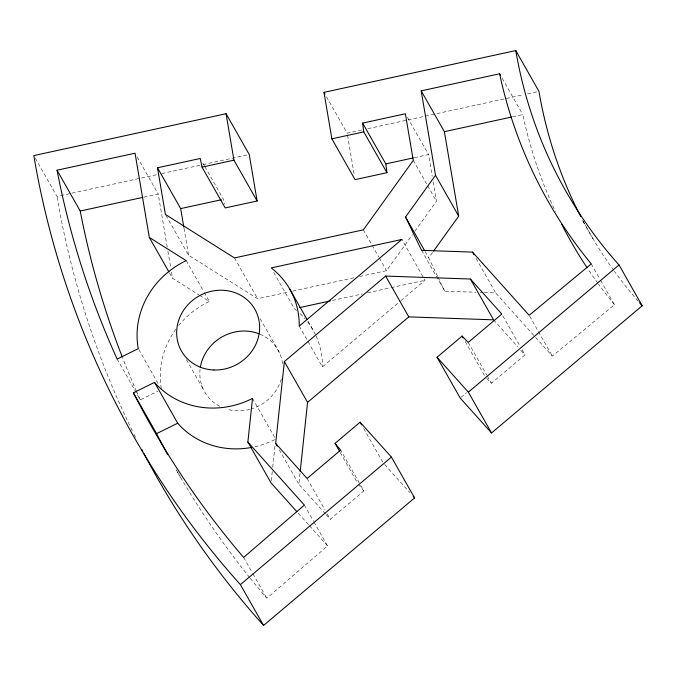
<?xml version="1.0" encoding="UTF-8"?>
<svg xmlns="http://www.w3.org/2000/svg" width="676" height="676" viewBox="0 0 676 676"><rect width="100%" height="100%" fill="white"/><g stroke="black" fill="none" stroke-linecap="round" stroke-linejoin="round"><path stroke-width="0.51" stroke-dasharray="3.38 2.54" d="M271.279 480.822L272.267 471.451M272.715 467.293L275.031 445.442M325.393 513.836L298.86 484.244L300.085 472.701M359.725 276.501L386.537 270.662L412.419 234.656M414.887 231.226L436.459 201.228L433.122 181.531M437.625 276.34L428.719 257.835L433.003 251.869M250.272 578.326A973.406 901.243 -29.6 0 0 266.817 598.243L327.556 545.904L314.163 522.328M307.986 341.524L322.41 366.916L400.184 301.251M400.978 300.575L425.035 280.27L401.848 239.456M461.015 397.395L466.499 392.773M326.085 514.613L330.277 519.286L363.857 490.928L340.67 450.115M486.652 378.306L491.418 383.233L524.998 354.875L520.875 347.625M535.569 337.392L552.36 356.108L614.459 304.724L600.55 280.236M117.151 359.074L140.338 399.888L157.795 391.269M35.346 158.319L56.987 196.412L156.714 174.678M161.851 173.555L201.955 164.817M202.977 164.598L249.25 154.508M361.609 130.029L347.168 133.172L326.052 95.984M367.795 128.677L406.977 120.142M408.008 119.914L523.494 94.75M527.626 93.846L538.966 91.378M143.853 197.164L158.226 194.029L167.217 247.053M512.467 116.838L522.785 114.59A517.334 478.988 -29.6 0 0 555.435 211.52M414.303 157.694L428.55 154.593L432.243 176.351M165.916 215.34L188.579 255.241L257.657 298.741L288.584 292.007M292.708 291.102L354.57 277.625M332.457 300.44L362.285 293.942M367.431 292.818L390.06 287.892M391.091 287.663L425.035 280.27M421.579 250.34L444.757 291.153L475.946 292.243M480.104 292.387L483.222 292.497M484.261 292.531L495.694 292.928L534.868 336.606M169.414 272.8L172.507 278.242L198.837 294.829M199.716 295.387L209.374 301.462A82.54 76.422 -29.6 0 0 178.379 325.891M493.581 319.841L518.01 347.092M520.807 350.21L524.998 354.875M384.695 464.564L409.74 492.491M298.26 513.236L308.721 524.906M309.422 525.683L327.556 545.904M358.238 484.177L363.857 490.928M502.175 78.315L522.785 114.59M582.661 220.444L594.517 241.307M591.272 263.91L600.034 279.332M529.688 316.207L552.36 356.108M407.425 117.404L428.55 154.593M476.115 258.46L495.694 292.928M502.843 315.878L520.359 346.712M413.273 160.415L427.181 184.903M427.697 185.807L436.459 201.228M425.111 251.48L428.719 257.835M468.231 342.419L486.779 375.07M487.295 375.974L491.418 383.233M465.198 341.524L484.776 375.991M363.35 229.848L371.597 244.357M372.113 245.261L378.805 257.057M379.32 257.962L386.537 270.662M308.087 321.345L312.718 329.508M363.722 428.542L382.785 462.105M273.78 272.462L294.39 308.738A82.54 76.422 -29.6 0 1 296.587 310.487M299.223 326.102L307.47 340.611M202.808 163.009L204.355 165.73M204.87 166.642L223.418 199.293L224.424 204.093M234.471 257.928L257.657 298.741M340.205 452.43L357.722 483.264M260.133 318.683L279.196 352.238M137.101 156.849L158.226 194.029M186.187 260.649L203.704 291.491M204.22 292.395L209.374 301.462M307.09 478.473L325.122 510.211M327.184 513.845L330.277 519.286M252.511 398.384L274.667 437.38M279.281 449.785L298.86 484.244M304.377 505.099L313.647 521.416M186.458 359.683L203.468 389.613M138.8 349.551L158.894 384.923M243.63 557.43L252.393 572.851M252.909 573.755L266.817 598.243M176.284 469.879L180.399 477.138M438.073 277.27L444.757 291.153M347.523 135.234L354.173 174.476M184.016 228.294L188.579 255.241M167.918 251.21L170.741 267.848M171.451 272.005L172.507 278.242M316.106 336.09A82.54 76.422 -29.6 0 1 322.41 366.916M274.786 439.653A82.54 76.422 -29.6 0 1 253.635 447.03M161.302 388.523A82.54 76.422 -29.6 0 1 175.921 329.111M300.076 313.579A82.54 76.422 -29.6 0 1 305.206 318.954M307.555 321.827A82.54 76.422 -29.6 0 1 315.32 334.409M614.459 304.724A517.334 478.988 -29.6 0 1 598.463 284.097M597.846 283.252A517.334 478.988 -29.6 0 1 587.714 268.693M249.621 577.515A973.406 901.243 -29.6 0 1 176.25 469.989M140.338 399.888A973.406 901.243 -29.6 0 1 136.958 392.359M136.544 391.412A973.406 901.243 -29.6 0 1 122.686 358.052M260.074 334.223A42.242 39.107 -29.6 0 1 282.686 365.065M281.334 378.966A42.242 39.107 -29.6 0 1 250.821 409.073M249.858 409.343A42.242 39.107 -29.6 0 1 226.553 409.065M219.725 406.284A42.242 39.107 -29.6 0 1 200.054 369.485M135.546 437.262A993.83 920.154 -29.6 0 1 134.135 434.423M132.268 430.637A993.83 920.154 -29.6 0 1 56.987 196.412M638.203 301.243A496.911 460.077 -29.6 0 1 614.323 271.22M613.707 270.366A496.911 460.077 -29.6 0 1 585.07 224.829M584.563 223.9L582.501 220.266A496.911 460.077 -29.6 0 0 584.563 223.9"/><path stroke-width="1.01" d="M296.865 511.681L271.051 482.901L247.872 442.087L252.511 398.384A82.54 76.422 -29.6 0 1 154.525 382.388L133.392 392.815L156.578 433.629A973.406 901.243 -29.6 0 0 167.673 454.652M277.219 446.16L275.673 443.439L284.368 361.559L385.616 276.078L470.395 279.027L501.812 314.07L468.231 342.419L462.114 336.082L437.042 357.249L460.229 398.063L491.537 432.97L642.2 305.763L619.013 264.95A496.911 460.077 -29.6 0 1 515.78 50.565L323.99 92.358L331.865 138.825L355.052 179.639L386.959 172.684L385.802 163.905L362.615 123.091L405.363 113.779L413.273 160.415L363.35 229.848L234.471 257.928L165.4 214.427L157.491 167.792L200.24 158.48L202.031 167.124L225.218 207.938L257.125 200.983L249.25 154.508L226.063 113.703L33.8 155.598A993.83 920.154 -29.6 0 0 240.394 584.622L263.581 625.435L414.608 497.916L391.421 457.103L360.122 422.196L335.051 443.363L339.69 451.526M300.195 471.654L307.555 402.364L284.368 361.559M499.598 73.777A517.334 478.988 -29.6 0 0 591.272 263.91L529.173 315.295L472.507 252.114L421.579 250.34L405.532 217.021L435.521 175.304L421.199 90.863L499.598 73.777L500.629 75.594M433.612 251.024L458.708 216.117L444.385 131.676L421.199 90.863M307.555 402.364L408.794 316.883L493.581 319.841L470.395 279.027M240.394 584.622L391.421 457.103M491.537 432.97L468.35 392.156L619.013 264.95M156.578 433.629L177.712 423.201A82.54 76.422 -29.6 0 0 251.641 447.419M149.32 237.428L186.187 260.649A82.54 76.422 -29.6 0 0 138.284 348.647L117.151 359.074A973.406 901.243 -29.6 0 1 57.046 170.217L135.039 153.215L149.32 237.428L168.899 271.896M202.031 167.124L233.938 160.17L257.125 200.983M331.865 138.825L363.772 131.879L386.959 172.684M57.046 170.217L80.224 211.03L142.83 197.384M444.385 131.676L511.436 117.058M157.491 167.792L180.678 208.605L221.382 199.733M385.802 163.905L413.281 157.914M299.536 307.614L330.395 300.888M437.042 357.249L468.35 392.156M413.222 496.37L414.608 497.916M275.673 443.439L307.09 478.473L340.67 450.115L335.051 443.363M247.872 442.087L304.377 505.099L243.63 557.43A973.406 901.243 -29.6 0 1 133.392 392.815M515.78 50.565L538.966 91.378A496.911 460.077 -29.6 0 0 580.616 216.43M435.521 175.304L458.708 216.117M472.507 252.114L474.053 254.835M405.532 217.021L424.596 250.576M323.99 92.358L325.021 94.175M462.114 336.082L463.136 337.899M385.616 276.078L408.794 316.883M289.539 288.694L307.056 319.528M360.122 422.196L361.66 424.917M154.525 382.388L177.712 423.201M226.063 113.703L233.938 160.17M180.678 208.605L183.838 227.263M362.615 123.091L363.772 131.879M122.305 357.089A973.406 901.243 -29.6 0 1 80.224 211.03M200.299 367.6A42.242 39.107 -29.6 0 1 259.094 333.817M587.131 267.823A517.334 478.988 -29.6 0 1 561.401 223.697M263.581 625.435A993.83 920.154 -29.6 0 1 143.743 453.233M142.763 451.365A993.83 920.154 -29.6 0 1 141.783 449.498M642.2 305.763A496.911 460.077 -29.6 0 1 639.53 302.755M401.848 239.456L299.223 326.102A82.54 76.422 -29.6 0 0 271.211 267.924L401.848 239.456M213.912 369.983A42.242 39.107 -29.6 0 0 256.01 311.425A42.242 39.107 -29.6 0 0 184.514 308.932A42.242 39.107 -29.6 0 0 213.912 369.983"/></g></svg>
